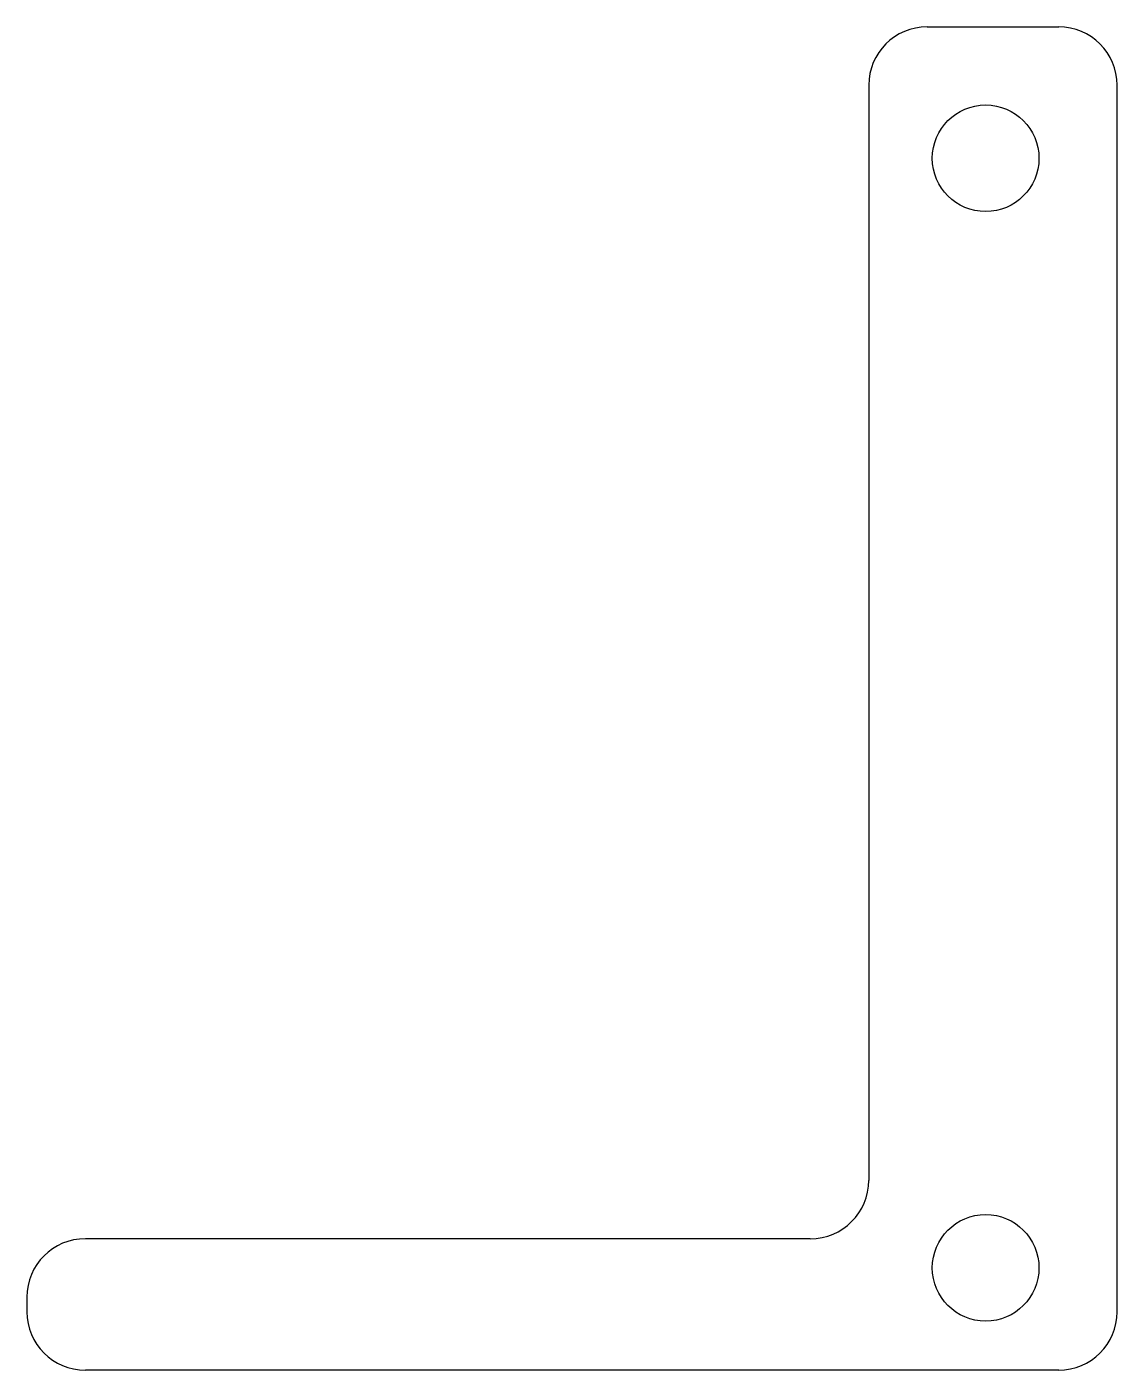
# Model space of a CAD drawing. Header units: millimetres. Extents: x 42.9 to 80.3, y 7.7 to 53.7.
import ezdxf

# ---------------------------------------------------------------- set-up
doc = ezdxf.new("R2010")
doc.units = ezdxf.units.MM
doc.layers.get('0').update_dxf_attribs({"linetype": 'CONTINUOUS'})

msp = doc.modelspace()

# ---------------------------------------------------------------- linework, layer by layer
for p, q in [((73.75, 53.655), (78.25, 53.655)), ((71.75, 51.655), (71.75, 14.155)), ((80.25, 9.655), (80.25, 51.655)), ((69.75, 12.155), (44.941, 12.155)), ((42.941, 10.155), (42.941, 9.655)), ((78.25, 7.655), (44.941, 7.655))]:
    msp.add_line(p, q)
for centre in [(75.75, 49.155), (75.75, 11.158)]:
    msp.add_circle(centre, 1.825)
for centre, start, end in [((73.75, 51.655), 90, 180), ((78.25, 51.655), 0, 90), ((69.75, 14.155), -90, 0), ((44.941, 10.155), 90, 180), ((44.941, 9.655), 180, 270), ((78.25, 9.655), -90, 0)]:
    msp.add_arc(centre, 2, start, end)

doc.saveas('drawing.dxf')
